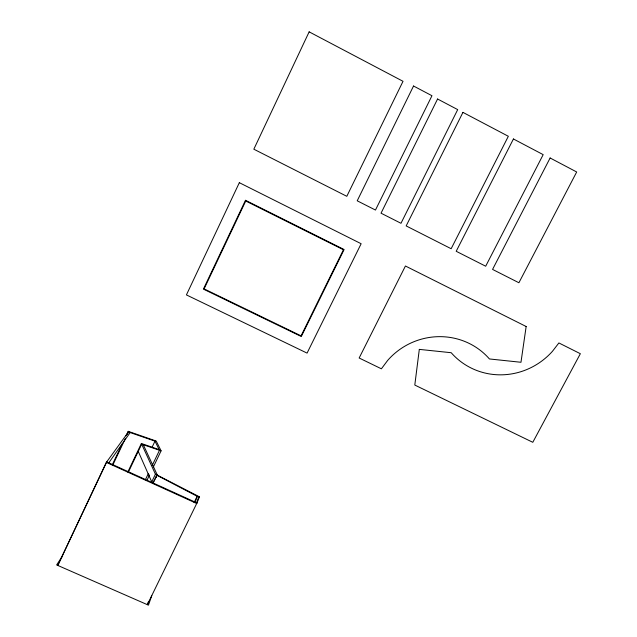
<?xml version="1.0" encoding="UTF-8"?>
<svg xmlns="http://www.w3.org/2000/svg" width="637" height="637" viewBox="0 0 637 637"><rect width="100%" height="100%" fill="white"/><g stroke="black" fill="none" stroke-linecap="round" stroke-linejoin="round"><path stroke-width="0.96" d="M127.774 472.105L141.366 443.503L155.428 474.167L199.357 496.78L196.785 503.525L106.347 462.398L57.776 565.425L106.713 461.881L196.976 502.935L147.346 604.664L148.564 601.384M195.193 502.123L197.128 496.398L198.871 497.194L198.003 498.978M112.295 464.803L122.033 444.188M126.062 435.812L128.18 431.329L156.24 441.059L161.089 450.821L153.382 466.921M112.741 465.209L125.489 438.248M127.289 434.506L128.563 431.806M128.443 471.985L141.669 444.164L161.089 450.821M151.996 447.413L154.982 441.154L128.459 431.958L128.18 431.329M145.347 479.804L148.341 473.546M152.203 465.488L159.489 450.271L154.672 440.517M146.948 480.33L149.52 474.963M143.301 444.722L157.164 474.74L153.469 482.432L151.733 481.867L155.428 474.167M152.737 483.164L157.164 474.74M156.001 477.455L157.235 474.891M194.07 502.657L197.128 496.398M196.307 503.023L199.357 496.78M62.649 555.814L56.645 564.931L148.453 605.15L151.781 595.619M108.497 463.226L130.075 432.698L128.459 431.958L106.347 462.398M141.366 443.503L159.154 449.611M156.598 475.114L198.871 497.194M138.245 451.378L151.733 481.867M419.313 349.379L414.798 385.051L532.795 442.301L580.355 353.71L558.888 342.953L552.414 351.345A69.17 66.869 -49.8 0 1 451.195 352.715L419.313 349.379M526.154 326.51L520.978 362.278L489.431 358.957A67.602 65.579 -30.6 0 0 387.694 360.383L381.396 368.807L359.149 358.01L405.427 266.003L526.154 326.51M309.144 31.85L253.837 149.201L346.807 196.315L403.022 81.305L309.144 31.85M239.337 182.684L186.418 294.907L307.066 353.105L361.147 243.732L239.337 182.684M245.484 200.297L203.41 289.11L301.293 336.511L344.115 249.529L245.484 200.297M245.731 200.997L204.095 288.88L301.062 335.85L343.439 249.76L245.731 200.997M413.532 86.011L357.214 200.798L375.472 210.051L431.966 95.725L413.532 86.011M437.571 99.006L381.03 213.18L400.976 223.292L457.7 109.612L437.571 99.006M462.94 112.375L406.167 225.92L451.155 248.725L508.342 136.286L462.94 112.375M513.43 138.97L456.203 251.281L485.689 266.226L543.178 154.648L513.43 138.97M550.121 157.984L492.568 269.411L518.908 282.756L576.684 171.982L550.121 157.984"/></g></svg>
